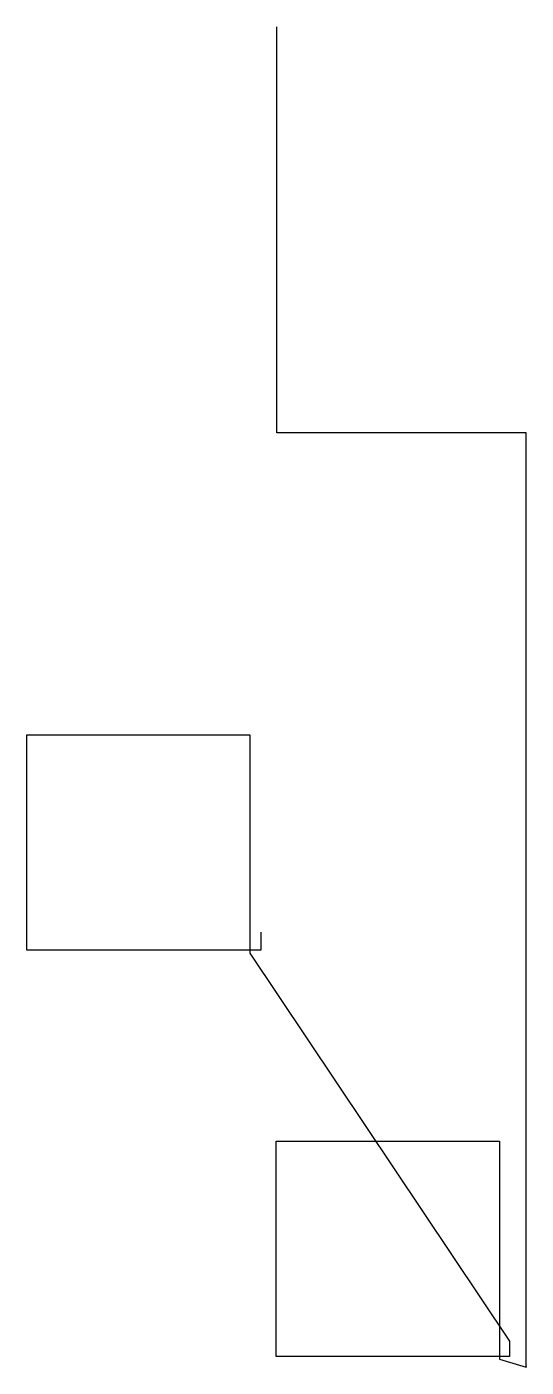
# Model space of a CAD drawing. Header units: metres. Extents: x 21 to 953, y 0 to 2500.
import ezdxf

# ---------------------------------------------------------------- set-up
doc = ezdxf.new("R2010")
doc.units = ezdxf.units.M

msp = doc.modelspace()

# ---------------------------------------------------------------- linework, layer by layer
at = {"layer": 'TOOL_0'}
for p, q in [((487.494, 2498.998), (487.494, 2499.998)), ((487.494, 1742.999), (487.494, 2498.998)), ((953.046, 1742.999), (487.494, 1742.999)), ((953.046, 0.998), (953.046, 1742.999)), ((21.139, 777.719), (21.139, 1179.219)), ((21.139, 1179.219), (437.639, 1179.219)), ((437.639, 1179.219), (437.639, 777.719)), ((458.01, 811.387), (458.01, 777.845)), ((437.639, 777.719), (21.139, 777.719)), ((458.01, 777.845), (437.639, 777.719)), ((437.639, 777.719), (437.639, 772.425)), ((437.639, 772.425), (921.798, 48.369)), ((486.702, 20.008), (486.702, 421.508)), ((486.702, 421.508), (903.202, 421.508)), ((903.202, 421.508), (903.202, 20.008)), ((921.798, 48.369), (921.798, 19.857)), ((903.202, 20.008), (486.702, 20.008)), ((921.798, 19.857), (903.202, 20.008)), ((903.202, 20.008), (903.202, 14.925)), ((903.202, 14.925), (953.046, -0.002)), ((953.046, -0.002), (953.046, 0.998)), ((953.046, 0.998), (953.046, -0.002)), ((953.046, -0.002), (953.046, 0.998)), ((953.046, -0.002), (953.046, -0.002))]:
    msp.add_line(p, q, dxfattribs=at)

doc.saveas('drawing.dxf')
